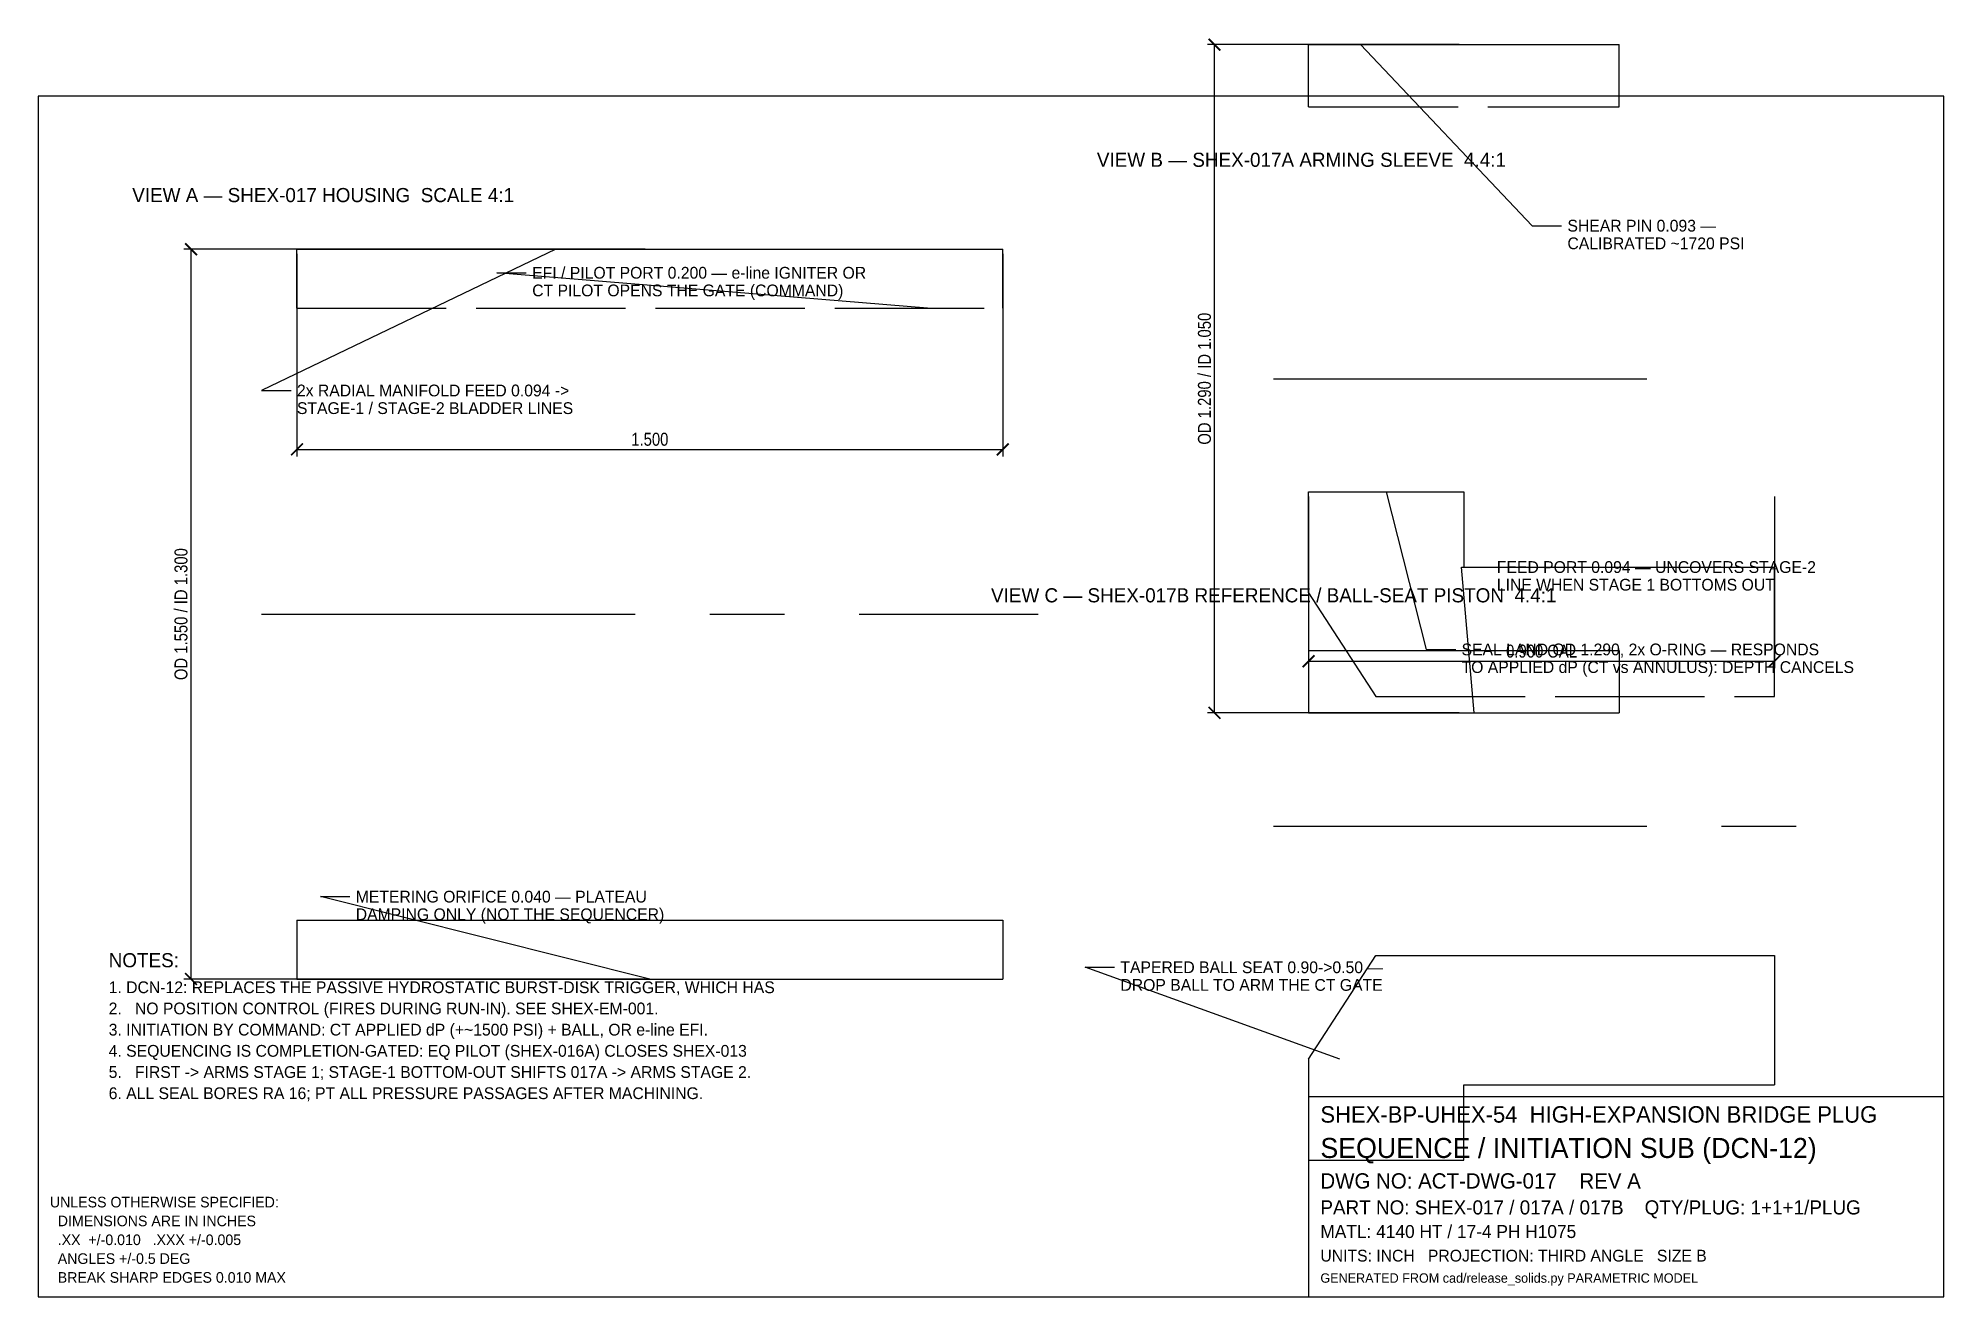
# Model space of a CAD drawing. Header units: inches. Extents: x 0.4 to 16.6, y 0.4 to 11.1.
import ezdxf

# ---------------------------------------------------------------- set-up
doc = ezdxf.new("R2010")
doc.units = ezdxf.units.IN
doc.linetypes.add('CENTER', pattern=[5.08, 3.175, -0.635, 0.635, -0.635])
doc.linetypes.add('DASHED', pattern=[1.524, 1.27, -0.254])
for name, color, linetype in [('BORDER', 7, 'CONTINUOUS'), ('CENTER', 1, 'CENTER'), ('DIM', 4, 'CONTINUOUS'), ('GEOM', 7, 'CONTINUOUS'), ('HIDDEN', 8, 'DASHED'), ('TEXT', 7, 'CONTINUOUS')]:
    doc.layers.add(name, color=color, linetype=linetype)
doc.styles.add('OpenSansCondensed-Light', font='OpenSansCondensed-Light.ttf')
doc.dimstyles.new('EZDXF', dxfattribs={"dimtxt": 0.11, "dimasz": 0.1, "dimexe": 0.06, "dimexo": 0.04, "dimgap": 0.03, "dimtad": 1, "dimdec": 3, "dimlfac": 100, "dimzin": 12, "dimdsep": 46, "dimtxsty": 'OpenSansCondensed-Light', "dimblk": 'ARCHTICK', "dimcen": 2.5, "dimazin": 3, "dimtfac": 0.5, "dimtmove": 2, "dimatfit": 3})

# ---------------------------------------------------------------- blocks, each defined once
blk = doc.blocks.new('_ARCHTICK')
at = {"color": 0, "linetype": 'BYBLOCK', "const_width": 0.15}
blk.add_lwpolyline([(-0.5, -0.5), (0.5, 0.5)], dxfattribs=at)

msp = doc.modelspace()

# ---------------------------------------------------------------- linework, layer by layer
at = {"layer": 'BORDER'}
for points in [[(0.4, 0.4), (16.6, 0.4), (16.6, 10.6), (0.4, 10.6), (0.4, 0.4)], [(11.2, 0.4), (16.6, 0.4), (16.6, 2.1), (11.2, 2.1), (11.2, 0.4)]]:
    msp.add_lwpolyline(points, dxfattribs=at)
at = {"layer": 'CENTER'}
for p, q in [((10.9, 8.2), (14.14, 8.2)), ((2.3, 6.2), (8.9, 6.2)), ((10.9, 4.4), (15.46, 4.4))]:
    msp.add_line(p, q, dxfattribs=at)
at = {"layer": 'DIM'}
for points in [[(11.64, 11.038), (13.1, 9.5), (13.35, 9.5)], [(4.8, 9.3), (2.3, 8.1), (2.55, 8.1)], [(7.96, 8.8), (4.3, 9.1), (4.55, 9.1)], [(11.86, 7.238), (12.2, 5.9), (12.45, 5.9)], [(12.608, 5.362), (12.5, 6.6), (12.75, 6.6)], [(5.6, 3.1), (2.8, 3.8), (3.05, 3.8)], [(11.464, 2.42), (9.3, 3.2), (9.55, 3.2)]]:
    msp.add_lwpolyline(points, dxfattribs=at)
at = {"layer": 'GEOM'}
for p, q in [((11.2, 10.51), (11.2, 11.038)), ((13.84, 10.51), (13.84, 11.038)), ((2.6, 8.8), (2.6, 9.3)), ((8.6, 8.8), (8.6, 9.3)), ((11.2, 6.38), (11.2, 7.238)), ((15.16, 5.5), (15.16, 6.6)), ((11.2, 5.89), (11.2, 5.362)), ((13.84, 5.89), (13.84, 5.362)), ((2.6, 3.6), (2.6, 3.1)), ((8.6, 3.6), (8.6, 3.1)), ((15.16, 3.3), (15.16, 2.2)), ((11.2, 2.42), (11.2, 1.562))]:
    msp.add_line(p, q, dxfattribs=at)
for points in [[(11.2, 11.038), (13.84, 11.038)], [(2.6, 9.3), (8.6, 9.3)], [(11.2, 7.238), (12.52, 7.238), (12.52, 6.6), (15.16, 6.6)], [(11.2, 5.89), (13.84, 5.89)], [(11.2, 5.362), (13.84, 5.362)], [(2.6, 3.6), (8.6, 3.6)], [(11.2, 2.42), (11.772, 3.3), (15.16, 3.3)], [(2.6, 3.1), (8.6, 3.1)], [(11.2, 1.562), (12.52, 1.562), (12.52, 2.2), (15.16, 2.2)]]:
    msp.add_lwpolyline(points, dxfattribs=at)
at = {"layer": 'HIDDEN'}
for points in [[(11.2, 10.51), (13.84, 10.51)], [(2.6, 8.8), (8.6, 8.8)], [(11.2, 6.38), (11.772, 5.5), (15.16, 5.5)]]:
    msp.add_lwpolyline(points, dxfattribs=at)

# ---------------------------------------------------------------- texts
at = {"layer": 'TEXT'}
for s, height, p in [('VIEW B — SHEX-017A ARMING SLEEVE  4.4:1', 0.12, (9.4, 10)), ('VIEW A — SHEX-017 HOUSING  SCALE 4:1', 0.12, (1.2, 9.7)), ('SHEAR PIN 0.093 —', 0.1, (13.4, 9.45)), ('CALIBRATED ~1720 PSI', 0.1, (13.4, 9.3)), ('EFI / PILOT PORT 0.200 — e-line IGNITER OR', 0.1, (4.6, 9.05)), ('CT PILOT OPENS THE GATE (COMMAND)', 0.1, (4.6, 8.9)), ('2x RADIAL MANIFOLD FEED 0.094 ->', 0.1, (2.6, 8.05)), ('STAGE-1 / STAGE-2 BLADDER LINES', 0.1, (2.6, 7.9)), ('FEED PORT 0.094 — UNCOVERS STAGE-2', 0.1, (12.8, 6.55)), ('LINE WHEN STAGE 1 BOTTOMS OUT', 0.1, (12.8, 6.4)), ('VIEW C — SHEX-017B REFERENCE / BALL-SEAT PISTON  4.4:1', 0.12, (8.5, 6.3)), ('SEAL LAND OD 1.290, 2x O-RING — RESPONDS', 0.1, (12.5, 5.85)), ('TO APPLIED dP (CT vs ANNULUS): DEPTH CANCELS', 0.1, (12.5, 5.7)), ('METERING ORIFICE 0.040 — PLATEAU', 0.1, (3.1, 3.75)), ('DAMPING ONLY (NOT THE SEQUENCER)', 0.1, (3.1, 3.6)), ('NOTES:', 0.12, (1, 3.2)), ('TAPERED BALL SEAT 0.90->0.50 —', 0.1, (9.6, 3.15)), ('1. DCN-12: REPLACES THE PASSIVE HYDROSTATIC BURST-DISK TRIGGER, WHICH HAS', 0.1, (1, 2.98)), ('DROP BALL TO ARM THE CT GATE', 0.1, (9.6, 3)), ('2.   NO POSITION CONTROL (FIRES DURING RUN-IN). SEE SHEX-EM-001.', 0.1, (1, 2.8)), ('3. INITIATION BY COMMAND: CT APPLIED dP (+~1500 PSI) + BALL, OR e-line EFI.', 0.1, (1, 2.62)), ('4. SEQUENCING IS COMPLETION-GATED: EQ PILOT (SHEX-016A) CLOSES SHEX-013', 0.1, (1, 2.44)), ('5.   FIRST -> ARMS STAGE 1; STAGE-1 BOTTOM-OUT SHIFTS 017A -> ARMS STAGE 2.', 0.1, (1, 2.26)), ('6. ALL SEAL BORES RA 16; PT ALL PRESSURE PASSAGES AFTER MACHINING.', 0.1, (1, 2.08)), ('SHEX-BP-UHEX-54  HIGH-EXPANSION BRIDGE PLUG', 0.14, (11.3, 1.88)), ('SEQUENCE / INITIATION SUB (DCN-12)', 0.17, (11.3, 1.58)), ('DWG NO: ACT-DWG-017    REV A', 0.13, (11.3, 1.32)), ('UNLESS OTHERWISE SPECIFIED:', 0.09, (0.5, 1.16)), ('PART NO: SHEX-017 / 017A / 017B    QTY/PLUG: 1+1+1/PLUG', 0.12, (11.3, 1.1)), ('  DIMENSIONS ARE IN INCHES', 0.09, (0.5, 1)), ('MATL: 4140 HT / 17-4 PH H1075', 0.11, (11.3, 0.9)), ('  .XX  +/-0.010   .XXX +/-0.005', 0.09, (0.5, 0.84)), ('  ANGLES +/-0.5 DEG', 0.09, (0.5, 0.68)), ('UNITS: INCH   PROJECTION: THIRD ANGLE   SIZE B', 0.1, (11.3, 0.7)), ('  BREAK SHARP EDGES 0.010 MAX', 0.09, (0.5, 0.52)), ('GENERATED FROM cad/release_solids.py PARAMETRIC MODEL', 0.08, (11.3, 0.52))]:
    msp.add_text(s, height=height, dxfattribs=at).set_placement(p)

# ---------------------------------------------------------------- dimensions: what is measured, and where the dimension line sits
at = {"layer": 'DIM'}
for base, p1, p2, text, override in [((10.4, 5.362), (12.52, 5.362), (12.52, 11.038), 'OD 1.290 / ID 1.050', {"dimlfac": 0.227273}), ((1.7, 3.1), (5.6, 3.1), (5.6, 9.3), 'OD 1.550 / ID 1.300', {"dimlfac": 0.25})]:
    msp.add_linear_dim(base=base, p1=p1, p2=p2, angle=90, text=text, dimstyle='EZDXF', override=override, dxfattribs=at).render()
for base, p1, p2, text, override in [((2.6, 7.6), (2.6, 9.3), (8.6, 9.3), '1.500', {"dimlfac": 0.25}), ((11.2, 5.8), (11.2, 7.238), (15.16, 7.238), '0.900 OAL', {"dimlfac": 0.227273})]:
    msp.add_linear_dim(base=base, p1=p1, p2=p2, text=text, dimstyle='EZDXF', override=override, dxfattribs=at).render()

doc.saveas('drawing.dxf')
